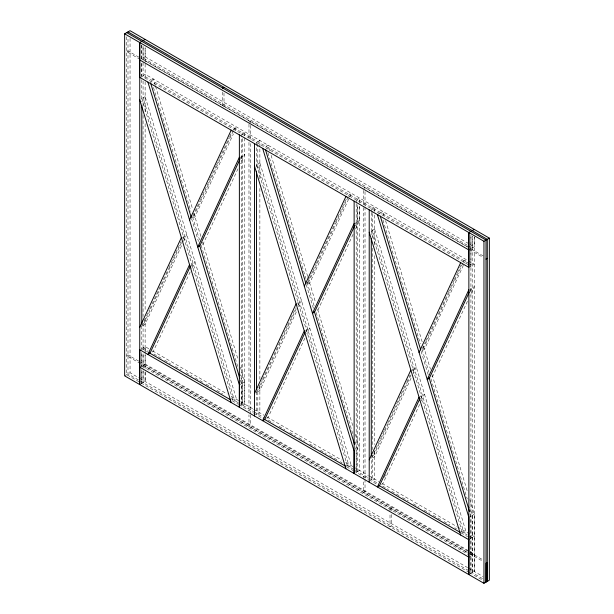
<?xml version="1.0" encoding="UTF-8"?>
<svg xmlns="http://www.w3.org/2000/svg" width="614" height="614" viewBox="0 0 614 614"><rect width="100%" height="100%" fill="white"/><g stroke="black" fill="none" stroke-linecap="round" stroke-linejoin="round"><path stroke-width="0.46" stroke-dasharray="3.07 2.3" d="M139.739 384.571L141.796 383.382L141.796 369.628M139.739 367.149L141.796 365.959L141.796 352.213M141.796 63.342L141.796 76.174L470.923 266.2L470.923 235.945M141.796 45.006L141.796 58.76L469.265 247.818M145.134 372.284L145.134 381.455L143.077 382.637L143.077 370.718M467.231 552.37L143.077 365.223L143.077 354.217M143.077 349.635L143.077 347.8L145.134 346.611L149.279 349.005M467.231 245.163L143.077 58.015L143.077 46.096M143.077 365.223L145.134 364.033L145.134 354.869M145.134 351.2L145.134 346.611M143.077 58.015L145.134 56.826L145.134 47.662M240.327 380.02L241.44 383.689L241.44 406.077L241.44 133.706M240.343 367.08L244.779 381.762L244.779 404.142L242.722 405.332L242.722 382.952L240.227 374.693M356.166 472.312L356.166 449.932L355.337 447.176M357.478 471.583L357.478 204.969M359.535 206.665L359.535 470.401L357.448 471.567M468.866 574.589L470.923 573.399L470.923 516.182L469.81 512.513M469.833 499.573L474.261 514.256L474.261 571.473L472.204 572.662L472.204 515.445L469.71 507.187M468.06 245.646L472.204 248.041L472.204 236.121M472.204 248.041L474.261 246.851L474.261 236.766M141.796 326.164L146.193 316.671M146.6 315.803L149.402 309.763M149.801 308.903L165.412 275.241M165.811 274.374L168.612 268.333M169.011 267.474L181.023 241.578M182.627 238.125L183.425 236.398M192.819 216.151L196.818 207.524M197.217 206.657L200.018 200.617M200.425 199.757L206.826 185.942M207.225 185.083L210.026 179.042M210.433 178.175L216.036 166.095M216.435 165.227L219.236 159.187M219.635 158.328L226.044 144.513M226.443 143.653L229.245 137.613M229.644 136.745L232.445 130.705M181.506 242.561L143.077 325.42L145.134 324.23L181.967 244.825M183.11 239.107L184.714 235.653L186.771 234.471L183.563 241.371M233.335 130.828L192.903 218.001L194.96 216.811L233.389 133.952M233.734 129.961L234.533 128.234L236.59 127.052L234.993 130.498M240.235 158.673L241.44 156.086L240.066 156.877M191.299 266.215L192.903 262.761L194.96 261.579L191.752 268.479M241.118 158.796L242.722 155.342L244.779 154.16L240.373 163.654M190.156 271.933L153.323 351.338L151.95 352.137M237.971 168.827L203.142 243.919L201.776 244.717M256.522 392.4L258.924 387.219M259.323 386.359L262.124 380.319M262.523 379.452L271.334 360.464M271.733 359.604L278.142 345.789M278.541 344.93L281.342 338.89M281.742 338.022L287.344 325.942M287.743 325.075L290.552 319.034M290.952 318.175L295.756 307.814M307.169 283.269L312.779 271.188M313.178 270.321L315.98 264.281M316.379 263.421L331.99 229.759M332.389 228.892L335.198 222.851M335.597 221.992L347.202 196.956M296.24 308.796L257.811 391.663L259.868 390.473L297.092 310.2M297.836 305.35L299.44 301.896L301.497 300.707L298.696 306.747M348.092 197.079L307.66 284.259L309.717 283.069L351.346 193.303L349.289 194.492L348.491 196.219M305.542 331.468L306.34 329.741M355.391 224.064L356.189 222.337M306.424 331.591L307.629 329.004L309.686 327.815L306.885 333.855M355.475 225.914L357.478 221.6L357.478 204.815M304.882 338.168L268.049 417.581L265.992 418.771M317.898 310.177L353.127 234.218M355.529 229.045L359.535 220.411L359.535 206.419M384.088 431.036L371.278 458.658L371.278 481.038M384.487 430.168L387.288 424.128M387.695 423.269L403.306 389.606M403.705 388.739L406.506 382.699M406.905 381.839L410.106 374.931M412.109 370.618L412.915 368.891M422.302 348.645L425.502 341.745M425.901 340.877L428.702 334.837M429.109 333.97L437.912 314.982M438.312 314.122L444.72 300.315M445.119 299.448L447.921 293.408M448.32 292.54L453.93 280.46M454.329 279.6L457.131 273.552M457.53 272.693L461.935 263.199M410.996 375.054L372.56 457.914L374.624 456.724L411.449 377.318M412.999 370.741L414.197 368.147L416.254 366.957L413.053 373.865M462.818 263.322L422.386 350.494L424.443 349.305L464.077 263.859M463.217 262.454L464.023 260.727L466.08 259.538L464.476 262.992M469.718 291.166L470.923 288.58L469.549 289.371M384.356 477.255L385.554 474.66M420.782 398.709L422.386 395.255L424.443 394.065L421.242 400.973M470.608 291.289L472.204 287.836L474.261 286.646L469.863 296.14M419.638 404.426L382.806 483.832L381.44 484.623M467.461 301.32L432.632 376.413L431.258 377.203M248.977 122.224L250.266 121.48L250.266 124.358M363.734 188.483L365.023 187.738M357.478 221.6L359.535 220.411M378.094 214.186L379.467 213.396M124.65 375.86L130.053 372.744L138.787 377.787M296.785 303.431L298.158 302.633M469.549 249.568L470.923 248.777M240.066 384.487L241.44 383.689M242.722 382.952L244.779 381.762M469.549 266.99L470.923 266.2M419.73 396.79L421.097 395.999M469.549 516.973L470.923 516.182M472.204 515.445L474.261 514.256M469.549 539.361L470.923 538.562L468.436 537.127M468.866 557.174L470.923 555.985M145.134 56.826L469.288 243.981M470.117 244.456L474.261 246.851M483.164 255.946L127.996 50.893L126.707 51.63L139.125 58.806M469.395 249.484L482.704 257.166M468.935 263.567L143.077 75.438L145.134 74.248L474.261 264.266L472.204 265.455L469.718 264.02M152.594 350.924L227.211 394.004M231.355 396.391L253.513 409.185M253.743 409.315L263.959 415.217M267.006 416.975L341.614 460.055M345.766 462.449L353.227 466.755M353.779 467.07L368.27 475.443M368.976 475.85L378.715 481.468M382.238 483.51L456.854 526.582M457.683 527.065L474.261 536.636L472.204 537.826L468.06 535.431M143.077 347.8L148.051 350.671M153.853 354.025L161.321 358.33M164.636 360.249L170.439 363.595M175.412 366.466L181.214 369.82M186.188 372.69L191.99 376.044M195.306 377.955L202.766 382.261M206.089 384.18L211.891 387.526M216.865 390.404L222.667 393.751M230.956 398.54L237.81 402.492M238.416 402.845L253.344 411.464M253.835 411.748L265.179 418.295M268.264 420.076L273.238 422.946M279.04 426.3L284.842 429.646M289.816 432.525L295.618 435.871M298.941 437.79L304.744 441.136M309.717 444.006L315.519 447.36M320.493 450.231L326.295 453.585M329.611 455.496L337.071 459.802M340.386 461.72L342.052 462.68M346.196 465.067L368.592 477.999M369.39 478.459L377.694 483.256M382.668 486.127L388.478 489.481M391.793 491.392L399.254 495.705M402.569 497.616L408.371 500.97M413.345 503.841L419.147 507.187M424.12 510.065L429.923 513.411M433.246 515.33L440.706 519.636M444.022 521.547L449.824 524.901M454.797 527.771L456.455 528.731M460.6 531.125L467.292 534.986M141.796 348.545L149.977 353.273M232.161 400.719L238.163 404.181M238.792 404.549L253.344 412.946M253.712 413.161L263.89 419.04M346.565 466.77L353.196 470.6M353.71 470.892L368.124 479.212M368.899 479.664L378.646 485.29M460.976 532.822L467.645 536.674M145.134 364.033L469.288 551.18M470.117 551.664L474.261 554.051L472.204 555.24L468.06 552.846M138.795 361.162L127.996 354.93L126.707 355.667L468.666 553.099M139.562 361.608L469.127 551.879M469.94 552.354L483.164 559.983M469.487 553.567L482.742 561.227M141.796 365.959L469.265 555.025M139.578 378.247L467.63 567.643M468.459 568.119L482.995 576.515M482.527 578.618L127.996 373.934L127.996 36.64M469.265 572.448L126.707 374.67L126.707 36.433M469.495 572.578L482.834 580.276M384.195 216.051L382.806 211.469L380.749 212.651L381.309 214.486M385.577 220.641L422.163 341.76M423.545 346.342L430.475 369.283M432.087 374.609L467.338 491.315M382.967 219.996L420.383 343.863M422.048 349.366L428.971 372.307M430.913 378.731L467.216 498.929M421.097 351.239L428.242 374.885M371.278 231.048L462.733 533.835M269.715 150.714L268.049 145.211L265.992 146.401L266.829 149.156M271.104 155.304L307.683 276.423M307.959 277.336L315.719 303.032M317.661 309.448L353.134 426.899M355.352 434.236L359.505 447.997L357.448 449.187L355.237 441.85M267.934 152.825L305.902 278.526M307.015 282.194L314.214 306.048M316.156 312.472L352.743 433.591M306.279 284.773L313.485 308.627M256.522 164.798L347.977 467.584M155.265 85.4L153.323 78.976L151.267 80.165L151.819 82M155.542 86.313L192.673 209.267M193.786 212.935L200.993 236.789M202.597 242.116L237.848 358.822M153.485 87.503L190.9 211.369M192.558 216.872L199.489 239.813M201.154 245.316L237.733 366.435M191.553 218.538L198.483 241.471M141.796 98.555L233.251 401.349M474.261 237.096L474.261 571.473M472.204 236.367L472.204 572.662M470.923 235.193L470.923 573.399M391.295 510.748L391.295 506.941L390.013 507.686L390.013 512.437M391.295 514.547L391.295 525.945L390.013 526.689L390.013 513.388M374.624 211.531L374.624 206.741L372.56 207.923L372.56 212.59M374.624 215.13L374.624 246.06M374.624 255.647L374.624 444.582M374.624 451.298L374.624 479.104L372.56 480.294L372.56 455.358M372.56 213.518L372.56 238.616M372.56 248.209L372.56 449.601M371.278 208.668L371.278 211.546M371.278 212.398L371.278 234.563M365.023 191.576L365.023 205.959M365.023 206.918L365.023 478.344M365.023 479.304L365.023 491.776L363.734 492.52L363.734 480.048M363.734 190.394L363.734 206.703M363.734 207.662L363.734 479.089M359.535 202.827L359.535 198.03L357.478 199.22L357.478 201.139M356.189 199.957L356.189 202.835M356.189 203.687L356.189 472.327M259.868 178.851L259.868 140.483L257.811 141.673L257.811 170.446M259.868 188.437L259.868 379.283M259.868 385.999L259.868 412.854L257.811 414.043L257.811 391.026M256.522 142.417L256.522 169.264M256.522 391.763L256.522 414.78M250.266 125.317L250.266 139.708M250.266 143.546L250.266 414.013M250.266 414.972L250.266 425.517L248.977 426.262L248.977 414.757M248.977 124.143L248.977 138.534M248.977 142.364L248.977 410.919M244.779 404.142L244.779 131.772L242.722 132.962L242.722 134.88M242.722 138.557L242.722 405.332M223.987 93.013L224.041 106.337L222.752 107.082L222.705 91.854M145.134 48.03L145.134 80.772M145.134 81.708L145.134 113.183M145.134 123.721L145.134 311.513M145.134 318.221L145.134 353.664M145.134 354.623L145.134 368.615M145.134 371.869L145.134 381.455M143.077 46.349L143.077 77.963M143.077 81.033L143.077 106.706M143.077 115.332L143.077 316.532M143.077 323.24L143.077 350.064M143.077 353.894L143.077 369.805M143.077 371.14L143.077 382.637M141.796 45.175L141.796 59.543M141.796 63.372L141.796 78.976M141.796 79.666L141.796 101.701M141.796 325.896L141.796 351.292M141.796 352.72L141.796 369.014M141.796 369.966L141.796 383.382M130.053 38.367L130.053 372.744M145.134 96.628L143.077 97.818L234.533 400.604L236.59 399.415L145.134 96.628M259.868 162.863L257.811 164.053L349.266 466.84L351.323 465.658L259.868 162.863M374.624 229.122L372.56 230.311L464.023 533.098L466.08 531.908L374.624 229.122"/><path stroke-width="0.92" d="M141.796 41.338L139.739 42.527L139.739 77.364L468.866 267.389L468.866 232.545L470.923 231.363M354.109 473.501L354.109 451.121L262.654 148.327M139.739 327.354L181.368 237.587M189.557 219.935L231.194 130.168M189.557 264.695L147.92 354.462L149.977 353.273L190.417 266.092M239.376 157.276L197.746 247.043L199.803 245.853L239.836 159.54M254.465 393.589L296.101 303.823M304.314 286.185L345.951 196.419M304.283 330.931L262.654 420.697L264.711 419.508L305.143 332.335M354.132 223.527L312.503 313.293L314.56 312.104L354.593 225.791M369.221 459.84L410.858 370.081M419.04 352.421L460.677 262.662M419.04 397.189L377.41 486.948L379.467 485.766L419.899 398.586M468.866 289.77L427.229 379.529L429.286 378.347L469.319 292.034M126.707 32.626L486.004 240.066L486.004 582.11L486.058 563.138L487.339 562.393L487.339 581.397L483.947 583.3L124.65 375.86L124.65 33.816L130.053 30.7L489.35 238.14L489.35 580.184L487.293 581.374L487.293 239.33L127.996 31.89M143.077 40.601L145.134 39.411M222.705 88.055L223.987 87.311L222.752 88.078M472.204 230.618L474.261 229.429M124.65 33.816L483.947 241.256L489.35 238.14M486.004 259.07L487.293 258.333M139.739 59.949L468.866 249.967M149.256 352.85L230.503 399.76M264.488 419.385L345.736 466.287M378.899 485.436L460.147 532.346M468.866 539.752L139.739 349.734L139.739 384.571L139.739 42.527M139.739 367.149L468.866 557.174M380.296 216.151L420.759 350.11M429.071 377.633L469.533 511.6M377.41 214.585L468.866 517.372L468.866 574.589L468.866 232.545M369.221 232.238L460.677 535.024M265.54 149.893L306.002 283.852M314.314 311.382L354.501 444.429M254.465 165.987L345.92 468.774M150.537 82.736L191.276 217.617M199.588 245.147L239.775 378.186M147.92 82.092L239.376 384.878L239.376 407.259L239.376 134.896M139.739 99.744L231.194 402.531M483.947 241.256L483.947 583.3M371.278 238.401L371.278 456.102M369.221 209.858L369.221 482.228M354.132 201.146L354.132 473.517M256.522 171.183L256.522 389.844M254.465 143.599L254.465 415.97M141.796 105.531L141.796 323.977"/></g></svg>
